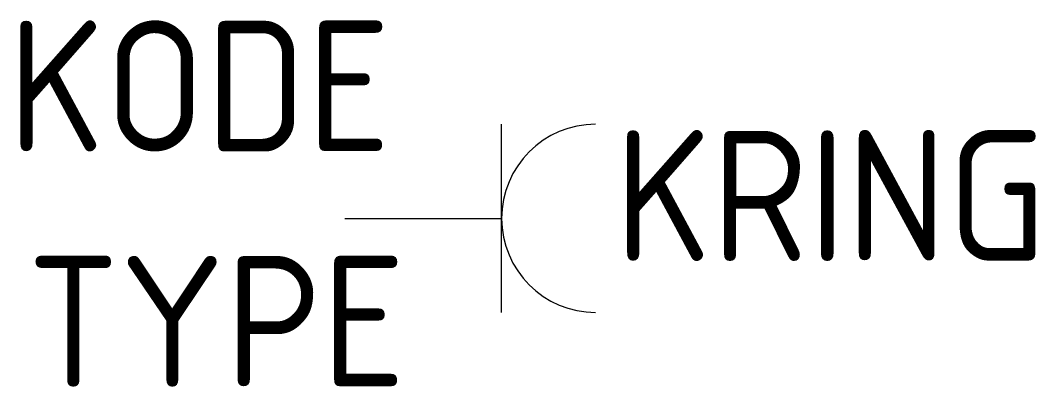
# Model space of a CAD drawing. Extents: x -6.2 to 13.2, y -3.2 to 3.8.
import ezdxf
from ezdxf.enums import TextEntityAlignment as Align

# ---------------------------------------------------------------- set-up
doc = ezdxf.new("R2010")
doc.units = 0
doc.layers.get('0').update_dxf_attribs({"linetype": 'CONTINUOUS'})
doc.styles.get("Standard").update_dxf_attribs({"font": 'iso8.shx'})

msp = doc.modelspace()

# ---------------------------------------------------------------- linework, layer by layer
for p, q in [((3, -1.8), (3, 1.8)), ((0, 0), (3, 0))]:
    msp.add_line(p, q)
msp.add_arc((4.8, 0), 1.8, 90, 270)

# ---------------------------------------------------------------- texts
for tag, p in [('KODE', (0.876, 1.28)), ('TYPE', (1.163, -3.22))]:
    msp.add_attdef(tag, text='XXX', height=2.5).set_placement(p, align=Align.RIGHT)
msp.add_attdef('KRING', (5.163, -0.816), 'XXX', height=2.5)

doc.saveas('drawing.dxf')
